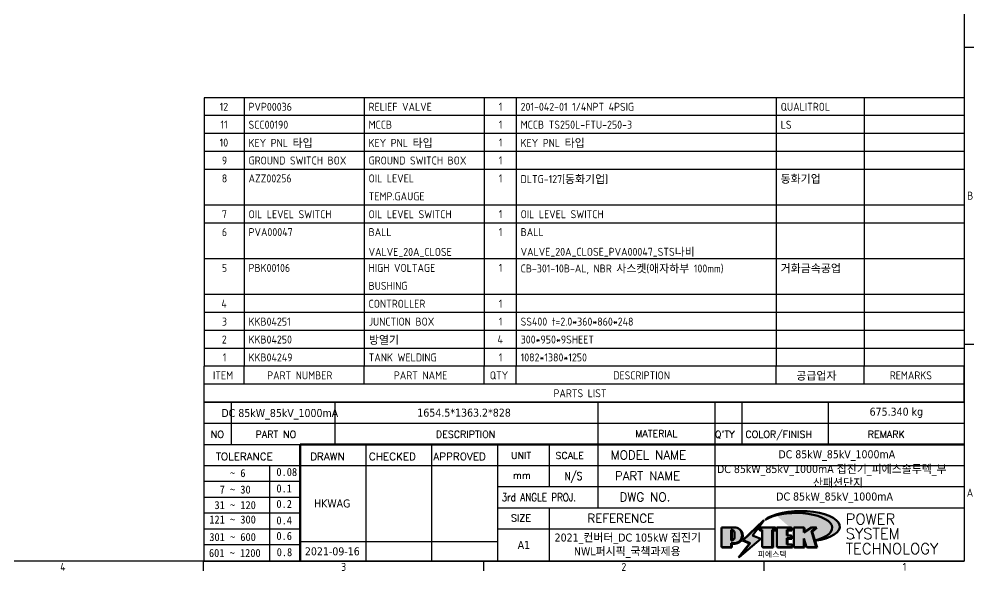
# Model space of a CAD drawing. Header units: millimetres. Extents: x 0 to 5887, y 0 to 4158.
# Drawn here: x 4093 to 5764, y 123 to 1088 of the extents above; entities that cross this region are included whole.
import ezdxf
from ezdxf.enums import TextEntityAlignment as Align

# ---------------------------------------------------------------- set-up
doc = ezdxf.new("R2010")
doc.units = ezdxf.units.MM
doc.header["$LTSCALE"] = 7
doc.layers.get('0').update_dxf_attribs({"color": 3, "lineweight": 25})
for name, color, linetype, lineweight in [('경계(ISO)', 7, 'Continuous', 25), ('기호(ISO)', 5, 'Continuous', 25), ('제목(ISO)', 5, 'Continuous', 50), ('해치(ISO)', 7, 'Continuous', 18)]:
    doc.layers.add(name, color=color, linetype=linetype, lineweight=lineweight)
doc.styles.add('HAN_291', font='')
doc.styles.add('HAN_370', font='', dxfattribs={"width": 2})
doc.styles.add('RC_284', font='ROMANC.shx')
doc.styles.add('RC_287', font='ROMANC.shx')
doc.styles.add('RC_292', font='ROMANC.shx')
doc.styles.add('ROMANT_294', font='romant.shx')
doc.styles.add('문자 텍스트_PSTEK_POSCO', font='isocp.shx')
doc.styles.add('텍스트 스타일198', font='tahoma.ttf')
doc.styles.add('텍스트 스타일333', font='ROMANC.shx', dxfattribs={"width": 0.800000011920929})
doc.styles.get('HAN_291').set_extended_font_data('GulimChe')
doc.styles.get('HAN_370').set_extended_font_data('GulimChe')

# ---------------------------------------------------------------- blocks, each defined once
blk = doc.blocks.new('경계 Default Border')
at = {"layer": '경계(ISO)'}
for p, q in [((820.9999847412109, 148.5000038146973), (823.3999633789062, 148.5000038146973)), ((820.9999847412109, 74.25000190734863), (823.3999633789062, 74.25000190734863)), ((630.7500076293945, 20), (630.7500076293945, 17.59999990463257)), ((700.8333587646484, 20), (700.8333587646484, 17.59999990463257)), ((770.9166717529297, 20), (770.9166717529297, 17.59999990463257))]:
    blk.add_line(p, q, dxfattribs=at)
at = {"layer": '경계(ISO)', "flags": 128}
blk.add_lwpolyline([(20, 20), (20, 574.0000152587891), (820.9999847412109, 574.0000152587891), (820.9999847412109, 20), (20, 20)], dxfattribs=at)
at = {"layer": '경계(ISO)', "color": 2, "char_height": 2.000000029802322, "attachment_point": 7, "style": '문자 텍스트_PSTEK_POSCO'}
for s, insert in [('B', (821.718846771929, 110.3559296629392)), ('A', (821.6096005397008, 36.12023240455892)), ('4', (595.0239800821215, 17.59999997019768)), ('3', (665.2373597012412, 17.580929648038)), ('2', (735.293492964537, 17.580929648038)), ('1', (805.6157107556489, 17.59999997019768))]:
    blk.add_mtext(s, dxfattribs=dict(at, insert=insert))
blk = doc.blocks.new('제목 블록 PSTEK')
for color, points in [(252, [(317.2195697678507, 17.0593801673321), (322.0326348870767, 21.62682475217465), (322.2781991042243, 21.94392121864296), (317.0471853425802, 16.97985676345368), (318.7512090904202, 16.1899260703855), (316.0018030350395, 12.71868385740789), (316.3356552234328, 13.00206718743325), (318.9235935156908, 16.2694494742633)]), (5, [(321.6183518841322, 17.4193704504104), (319.5281351041078, 18.24969419629727), (322.4505835294948, 22.02344462252142), (317.2195697678507, 17.0593801673321), (318.9235935156908, 16.2694494742633), (316.1741874603099, 12.79820726128571)]), (1, [(324.4839107253602, 19.60711530335299), (325.2419748254881, 19.60711530335299), (325.2419748254881, 20.25857663940324), (321.2266040451076, 20.25857663940324), (321.2266040451076, 19.60711530335299), (321.9846681452406, 19.60711530335299), (321.9846681452406, 15.3430047401139), (324.4839107253602, 15.3430047401139)]), (252, [(321.9846681452406, 19.60711530335299), (321.4042753185749, 19.60711530335299), (321.4042753185749, 19.45905590879572), (321.9846681452406, 19.45905590879572)]), (252, [(324.6615819988275, 19.45905590879572), (325.4196460989604, 19.45905590879572), (325.4196460989604, 20.11051724484596), (325.2419748254881, 20.11051724484596), (325.2419748254881, 19.60711530335299), (324.4839107253602, 19.60711530335299), (324.4839107253602, 15.3430047401139), (322.1623394187076, 15.3430047401139), (322.1623394187076, 15.19494534555726), (324.6615819988275, 15.19494534555726)]), (1, [(329.2277337269622, 20.25857663940324), (325.65654113025, 20.25857663940324), (325.65654113025, 15.3430047401139), (329.3580259941756, 15.3430047401139), (329.3580259941756, 15.9944660761648), (328.1137701654877, 15.9944660761648), (328.1137701654877, 17.56360607323003), (329.2277337269622, 17.56360607323003), (329.2277337269622, 18.25543873810179), (328.1137701654877, 18.25543873810179), (328.1137701654877, 19.60711530335299), (329.2277337269622, 19.60711530335299)]), (252, [(328.2914414389548, 19.45905590879572), (329.4054050004294, 19.45905590879572), (329.4054050004294, 20.11051724484596), (329.2277337269622, 20.11051724484596), (329.2277337269622, 19.60711530335299), (328.1137701654877, 19.60711530335299), (328.1137701654877, 18.25543873810179), (328.2914414389548, 18.25543873810179)]), (1, [(332.3312149849806, 20.25857663940324), (329.8592894925411, 20.25857663940324), (329.8592894925411, 15.3430047401139), (332.3312149849806, 15.3430047401139), (332.3312149849806, 17.4318630164523), (333.0701931098801, 15.3430047401139), (335.4855464857051, 15.3430047401139), (334.2514536401189, 19.30614745124769), (335.4379594596742, 20.25857663940324), (334.3071782107978, 20.25857663940324), (332.3312149849806, 18.99741471888304)]), (252, [(332.5088862584528, 20.1105172448466), (332.3312149849806, 20.1105172448466), (332.3312149849806, 18.99741471888368), (332.5088862584528, 19.11081371413894)]), (252, [(335.6156307331414, 20.11051724484596), (335.2535118015555, 20.11051724484596), (334.2514536401189, 19.30614745124769), (335.4855464857051, 15.3430047401139), (333.1954852176545, 15.3430047401139), (333.2478643833523, 15.19494534555726), (335.6632177591723, 15.19494534555726), (334.4291249135862, 19.15808805669106)]), (252, [(328.2914414389548, 17.41554667867274), (329.4054050004294, 17.41554667867274), (329.4054050004294, 18.10737934354514), (329.2277337269622, 18.10737934354514), (329.2277337269622, 17.56360607323003), (328.1137701654877, 17.56360607323003), (328.1137701654877, 15.9944660761648), (328.2914414389548, 15.9944660761648)]), (252, [(332.5088862584528, 16.92964231796647), (332.3312149849806, 17.43186301645164), (332.3312149849806, 15.3430047401139), (330.0369607660135, 15.3430047401139), (330.0369607660135, 15.19494534555726), (332.5088862584528, 15.19494534555726)]), (252, [(329.5356972676428, 15.8464066816075), (329.3580259941756, 15.8464066816075), (329.3580259941756, 15.3430047401139), (325.8342124037171, 15.3430047401139), (325.8342124037171, 15.19494534555726), (329.5356972676428, 15.19494534555726)])]:
    blk.add_hatch(color=color).paths.add_polyline_path(points)
h = blk.add_hatch(color=1)
edge = h.paths.add_edge_path(flags=0)
edge.add_line((314.2242174273352, 19.60711530335299), (314.2242174273352, 17.00126995915134))
edge.add_line((314.2242174273352, 17.00126995915134), (314.3485873187598, 17.00126995915134))
edge.add_arc((314.3485873187598, 17.6527312952023), 0.6514613360509371, 270, 360)
edge.add_line((315.0000486548106, 17.6527312952023), (315.0000486548106, 18.95565396730211))
edge.add_arc((314.3485873187598, 18.95565396730212), 0.6514613360508712, 0, 90)
edge.add_line((314.3485873187598, 19.60711530335299), (314.2242174273352, 19.60711530335299))
edge = h.paths.add_edge_path()
edge.add_arc((314.9847713324306, 18.28938669179658), 1.969189947606664, 269.9999999999959, 450)
edge.add_line((314.9847713324306, 20.25857663940318), (311.7664314776902, 20.25857663940324))
edge.add_line((311.7664314776902, 20.25857663940324), (311.7664314776902, 15.3430047401139))
edge.add_line((311.7664314776902, 15.3430047401139), (314.2242174273352, 15.3430047401139))
edge.add_line((314.2242174273352, 15.3430047401139), (314.2242174273352, 16.32019674418991))
edge.add_line((314.2242174273352, 16.32019674418991), (314.9847713324307, 16.32019674418991))
h = blk.add_hatch(color=252)
edge = h.paths.add_edge_path()
edge.add_arc((314.9847713324309, 18.28938669179657), 1.969189947606666, 270, 406.8278729790604)
edge.add_arc((315.1624426058984, 18.1413272972396), 1.969189947606962, -90, 53.560984836317004, ccw=False)
edge.add_line((315.1624426058984, 16.17213734963263), (314.4018887008024, 16.17213734963263))
edge.add_line((314.4018887008024, 16.17213734963263), (314.4018887008024, 15.19494534555726))
edge.add_line((314.4018887008024, 15.19494534555726), (311.9441027511573, 15.19494534555726))
edge.add_line((311.9441027511573, 15.19494534555726), (311.9441027511573, 15.3430047401139))
edge.add_line((311.9441027511573, 15.3430047401139), (314.2242174273352, 15.3430047401139))
edge.add_line((314.2242174273352, 15.3430047401139), (314.2242174273352, 16.32019674418991))
edge.add_line((314.2242174273352, 16.32019674418991), (314.9847713324309, 16.32019674418991))
h = blk.add_hatch(color=252)
edge = h.paths.add_edge_path()
edge.add_line((314.4018887008024, 19.45905590879572), (314.5262585922315, 19.45905590879572))
edge.add_arc((314.5262585922314, 18.80759457274939), 0.6514613360463194, 60.4189348879147, 90.00000000000318, ccw=False)
edge.add_arc((314.3485873187602, 18.95565396730057), 0.6514613360524251, 39.96992292766206, 90.00000000009999)
edge.add_line((314.3485873187591, 19.60711530335307), (314.2242174273352, 19.60711530335298))
edge.add_line((314.2242174273352, 19.60711530335299), (314.2242174273352, 17.00126995915134))
edge.add_line((314.2242174273352, 17.00126995915134), (314.3485873187591, 17.00126995915134))
edge.add_arc((314.3485873187568, 17.652731295233), 0.6514613360816299, 270.0000000002, 274.6930825552478)
edge.add_line((314.4018887008024, 17.0034541317032), (314.4018887008024, 19.45905590879572))
at = {"layer": '해치(ISO)', "true_color": 0x27d1fc}
h = blk.add_hatch(color=140, dxfattribs=at)
edge = h.paths.add_edge_path()
edge.add_ellipse((330.3660919371412, 20.15576403068321), major_axis=(9.100907360794343, 0), ratio=0.4069904968023172, start_angle=301.3098473703837, end_angle=507.7436900681698)
edge.add_ellipse((331.5340919371412, 20.4634168429492), major_axis=(-9.82350664112931, 0), ratio=0.3942600559756514, start_angle=111.51207141178469, end_angle=334.47025347086895, ccw=False)
edge.add_line((335.1363447531188, 16.8601935978785), (335.0955236905705, 16.99119398620872))
at = {"color": 180}
for p, q in [((182.475792979055, 11.79100474011392), (182.4757929790549, 51.56524660363496)), ((182.4757929790549, 51.56524660363496), (372.4757929537551, 51.56524660363496)), ((189.2651435055721, 51.56524660363496), (189.2651435055722, 41.00524660363494)), ((215.2152739891528, 41.00524660363494), (215.2152739891528, 51.56524660363496)), ((280.8758854511282, 51.56524660363496), (280.8758854511282, 41.00524660363494)), ((310.0881549537552, 51.56524660363496), (310.0881549537553, 41.00524660363494)), ((316.9044520275131, 51.56524660363496), (316.9044520275127, 41.00524660363494)), ((338.4566026226726, 51.56524660363496), (338.4566026226727, 41.00524660363494)), ((372.4757929537551, 51.56524660363496), (372.4757929537551, 11.79100474011389)), ((182.475792979055, 46.2852466036349), (372.4757929537551, 46.28524660363492)), ((182.475792979055, 41.00524660363493), (206.451475290024, 41.00524660363493)), ((222.9401812389276, 11.79100474011392), (222.9401812389276, 41.00524660363494)), ((239.4288871878316, 11.79100474011392), (239.4288871878316, 41.00524660363494)), ((255.9175931367356, 11.79100474011392), (255.9175931367356, 41.00524660363494)), ((268.6918866058747, 41.00524660363494), (268.6918866058747, 30.44524660363498)), ((280.8758854511282, 41.00524660363494), (280.8758854511282, 25.16524660363502)), ((310.088154953755, 41.00524660363494), (310.088154953755, 11.79100474011392)), ((182.475792979055, 35.72524660363497), (206.451475290024, 35.72524660363497)), ((198.8621818849491, 12.02524660363491), (198.8621818849491, 35.72524660363497)), ((206.451475290024, 35.72524660363497), (372.4757929537551, 35.72524660363497)), ((182.475792979055, 31.77524660363492), (206.451475290024, 31.77524660363492)), ((255.917593136736, 30.44524660363498), (372.4757929537552, 30.44524660363501)), ((182.475792979055, 27.82524660363487), (206.451475290024, 27.82524660363487)), ((182.475792979055, 23.87524660363505), (206.451475290024, 23.87524660363505)), ((255.9175931367359, 25.16524660363502), (372.4757929537552, 25.165246603635)), ((268.6918866058744, 25.16524660363502), (268.6918866058744, 11.79100474011392)), ((182.475792979055, 19.92524660363478), (206.451475290024, 19.92524660363478)), ((255.9175931367359, 19.88524660363481), (310.0881549537553, 19.88524660363481)), ((206.451475290024, 16.74100474011396), (255.9175931367359, 16.74100474011396)), ((182.475792979055, 15.97524660363496), (206.451475290024, 15.97524660363496)), ((182.475792979055, 11.79100474011392), (372.4757929537551, 11.79100474011389))]:
    blk.add_line(p, q, dxfattribs=at)
at = {"color": 7, "lineweight": 50}
for p, q in [((206.4514752900237, 11.79100474011392), (206.4514752900237, 41.00524660363494)), ((206.451475290024, 41.00524660363494), (372.4757929537551, 41.00524660363496))]:
    blk.add_line(p, q, dxfattribs=at)
at = {"color": 7}
for p, q in [((322.2781991042243, 21.94392121864296), (317.0471853425802, 16.97985676345368)), ((322.4505835294948, 22.02344462252142), (317.2195697678507, 17.0593801673321)), ((317.2195697678507, 17.0593801673321), (322.0326348870767, 21.62682475217465)), ((319.5281351041078, 18.24969419629727), (322.4505835294948, 22.02344462252142)), ((322.0326348870767, 21.62682475217465), (322.2781991042243, 21.94392121864296)), ((311.7664314776902, 20.25900474011391), (311.7664314776902, 15.34300474011391)), ((314.9847713324309, 20.25857663940324), (311.7664314776902, 20.25857663940324)), ((314.9847713324309, 20.25857663940324), (311.7664314776902, 20.25857663940324)), ((311.7664314776902, 20.25857663940324), (311.7664314776902, 15.3430047401139)), ((314.2242174273352, 17.00126995915134), (314.2242174273352, 19.60711530335299)), ((314.2242174273352, 19.60711530335299), (314.3485873187591, 19.60711530335299)), ((314.3485873187591, 19.60711530335299), (314.2242174273352, 19.60711530335299)), ((314.2242174273352, 19.60711530335299), (314.2242174273352, 17.00126995915134)), ((314.2242174273352, 17.00126995915134), (314.2242174273352, 19.60711530335299)), ((314.2242174273352, 19.60711530335299), (314.3485873187591, 19.60711530335299)), ((314.4018887008024, 19.45905590879572), (314.5262585922314, 19.45905590879572)), ((314.4018887008024, 17.0034541317032), (314.4018887008024, 19.45905590879572)), ((325.2419748254881, 20.25857663940324), (321.2266040451076, 20.25857663940324)), ((321.2266040451076, 20.25857663940324), (321.2266040451076, 19.60711530335299)), ((325.2419748254881, 20.25857663940324), (321.2266040451076, 20.25857663940324)), ((321.2266040451076, 20.25857663940324), (321.2266040451076, 19.60711530335299)), ((321.2266040451076, 19.60711530335299), (321.9846681452406, 19.60711530335299)), ((321.2266040451076, 19.60711530335299), (321.9846681452406, 19.60711530335299)), ((321.4042753185749, 19.60711530335299), (321.4042753185749, 19.45905590879572)), ((321.9846681452406, 19.60711530335299), (321.4042753185749, 19.60711530335299)), ((321.4042753185749, 19.45905590879572), (321.9846681452406, 19.45905590879572)), ((321.9846681452406, 19.60711530335299), (321.9846681452406, 15.3430047401139)), ((321.9846681452406, 19.45905590879572), (321.9846681452406, 19.60711530335299)), ((321.9846681452406, 19.60711530335299), (321.9846681452406, 15.3430047401139)), ((324.4839107253602, 19.60711530335299), (325.2419748254881, 19.60711530335299)), ((324.4839107253602, 15.3430047401139), (324.4839107253602, 19.60711530335299)), ((325.2419748254881, 19.60711530335299), (324.4839107253602, 19.60711530335299)), ((324.4839107253602, 19.60711530335299), (324.4839107253602, 15.3430047401139)), ((324.4839107253602, 19.60711530335299), (325.2419748254881, 19.60711530335299)), ((324.4839107253602, 15.3430047401139), (324.4839107253602, 19.60711530335299)), ((324.6615819988275, 19.45905590879572), (325.4196460989604, 19.45905590879572)), ((324.6615819988275, 15.19494534555726), (324.6615819988275, 19.45905590879572)), ((325.2419748254881, 19.60711530335299), (325.2419748254881, 20.25857663940324)), ((325.2419748254881, 19.60711530335299), (325.2419748254881, 20.25857663940324)), ((325.4196460989604, 20.11051724484596), (325.2419748254881, 20.11051724484596)), ((325.2419748254881, 20.11051724484596), (325.2419748254881, 19.60711530335299)), ((325.4196460989604, 19.45905590879572), (325.4196460989604, 20.11051724484596)), ((329.2277337269622, 20.25857663940324), (325.65654113025, 20.25857663940324)), ((325.65654113025, 20.25857663940324), (325.65654113025, 15.3430047401139)), ((325.65654113025, 20.25857663940324), (325.65654113025, 15.3430047401139)), ((329.2277337269622, 20.25857663940324), (325.65654113025, 20.25857663940324)), ((328.1137701654877, 18.25543873810179), (328.1137701654877, 19.60711530335299)), ((328.1137701654877, 19.60711530335299), (329.2277337269622, 19.60711530335299)), ((329.2277337269622, 19.60711530335299), (328.1137701654877, 19.60711530335299)), ((328.1137701654877, 19.60711530335299), (328.1137701654877, 18.25543873810179)), ((328.1137701654877, 18.25543873810179), (328.1137701654877, 19.60711530335299)), ((328.1137701654877, 19.60711530335299), (329.2277337269622, 19.60711530335299)), ((328.2914414389548, 18.25543873810179), (328.2914414389548, 19.45905590879572)), ((328.2914414389548, 19.45905590879572), (329.4054050004294, 19.45905590879572)), ((329.2277337269622, 19.60711530335299), (329.2277337269622, 20.25857663940324)), ((329.2277337269622, 19.60711530335299), (329.2277337269622, 20.25857663940324)), ((329.4054050004294, 20.11051724484596), (329.2277337269622, 20.11051724484596)), ((329.2277337269622, 20.11051724484596), (329.2277337269622, 19.60711530335299)), ((329.4054050004294, 19.45905590879572), (329.4054050004294, 20.11051724484596)), ((332.3312149849806, 20.25857663940324), (329.8592894925411, 20.25857663940324)), ((329.8592894925411, 20.25857663940324), (329.8592894925411, 15.3430047401139)), ((329.8592894925411, 20.25857663940324), (329.8592894925411, 15.3430047401139)), ((332.3312149849806, 20.25857663940324), (329.8592894925411, 20.25857663940324)), ((334.3071782107978, 20.25857663940324), (332.3312149849806, 18.99741471888304)), ((332.3312149849806, 18.99741471888304), (332.3312149849806, 20.25857663940324)), ((334.3071782107978, 20.25857663940324), (332.3312149849806, 18.99741471888304)), ((332.3312149849806, 18.99741471888304), (332.3312149849806, 20.25857663940324)), ((332.5088862584528, 20.1105172448466), (332.3312149849806, 20.1105172448466)), ((332.3312149849806, 20.1105172448466), (332.3312149849806, 18.99741471888368)), ((332.3312149849806, 18.99741471888368), (332.5088862584528, 19.11081371413894)), ((332.5088862584528, 19.11081371413894), (332.5088862584528, 20.1105172448466)), ((334.2514536401189, 19.30614745124769), (335.4379594596742, 20.25857663940324)), ((334.2514536401189, 19.30614745124769), (335.4379594596742, 20.25857663940324)), ((335.2535118015555, 20.11051724484596), (334.2514536401189, 19.30614745124769)), ((335.4855464857051, 15.3430047401139), (334.2514536401189, 19.30614745124769)), ((334.2514536401189, 19.30614745124769), (335.4855464857051, 15.3430047401139)), ((335.4855464857051, 15.3430047401139), (334.2514536401189, 19.30614745124769)), ((335.4379594596742, 20.25857663940324), (334.3071782107978, 20.25857663940324)), ((335.4379594596742, 20.25857663940324), (334.3071782107978, 20.25857663940324)), ((334.4291249135862, 19.15808805669104), (335.6156307331414, 20.11051724484596)), ((335.6632177591723, 15.19494534555726), (334.4291249135862, 19.15808805669104)), ((335.6156307331414, 20.11051724484596), (335.2535118015555, 20.11051724484596)), ((314.3485873187591, 17.00126995915134), (314.2242174273352, 17.00126995915134)), ((314.2242174273352, 17.00126995915134), (314.3485873187591, 17.00126995915134)), ((314.3485873187591, 17.00126995915134), (314.2242174273352, 17.00126995915134)), ((315.0000486548106, 18.95565396730275), (315.0000486548106, 17.65273129520161)), ((315.0000486548106, 18.95565396730275), (315.0000486548106, 17.65273129520161)), ((316.1741874603099, 12.79820726128571), (321.6183518841322, 17.4193704504104)), ((317.0471853425802, 16.97985676345368), (318.7512090904202, 16.1899260703855)), ((318.9235935156908, 16.2694494742633), (317.2195697678507, 17.0593801673321)), ((317.2195697678507, 17.0593801673321), (318.9235935156908, 16.2694494742633)), ((321.6183518841322, 17.4193704504104), (319.5281351041078, 18.24969419629727)), ((329.2277337269622, 18.25543873810179), (328.1137701654877, 18.25543873810179)), ((328.1137701654877, 18.25543873810179), (328.2914414389548, 18.25543873810179)), ((329.2277337269622, 18.25543873810179), (328.1137701654877, 18.25543873810179)), ((328.1137701654877, 17.56360607323003), (329.2277337269622, 17.56360607323003)), ((328.1137701654877, 15.9944660761648), (328.1137701654877, 17.56360607323003)), ((329.2277337269622, 17.56360607323003), (328.1137701654877, 17.56360607323003)), ((328.1137701654877, 17.56360607323003), (328.1137701654877, 15.9944660761648)), ((328.1137701654877, 17.56360607323003), (329.2277337269622, 17.56360607323003)), ((328.1137701654877, 15.9944660761648), (328.1137701654877, 17.56360607323003)), ((328.2914414389548, 15.9944660761648), (328.2914414389548, 17.41554667867274)), ((328.2914414389548, 17.41554667867274), (329.4054050004294, 17.41554667867274)), ((329.2277337269622, 17.56360607323003), (329.2277337269622, 18.25543873810179)), ((329.2277337269622, 17.56360607323003), (329.2277337269622, 18.25543873810179)), ((329.4054050004294, 18.10737934354514), (329.2277337269622, 18.10737934354514)), ((329.2277337269622, 18.10737934354514), (329.2277337269622, 17.56360607323003)), ((329.4054050004294, 17.41554667867274), (329.4054050004294, 18.10737934354514)), ((332.3312149849806, 17.4318630164523), (333.0701931098801, 15.3430047401139)), ((332.3312149849806, 15.3430047401139), (332.3312149849806, 17.4318630164523)), ((332.5088862584528, 16.92964231796647), (332.3312149849806, 17.43186301645164)), ((332.3312149849806, 17.43186301645164), (332.3312149849806, 15.3430047401139)), ((332.3312149849806, 17.4318630164523), (333.0701931098801, 15.3430047401139)), ((332.3312149849806, 15.3430047401139), (332.3312149849806, 17.4318630164523)), ((332.5088862584528, 15.19494534555726), (332.5088862584528, 16.92964231796647)), ((345.0447381189468, 17.50375595811051), (344.9867755289346, 17.689895936919)), ((311.7664314776902, 15.3430047401139), (314.2242174273352, 15.3430047401139)), ((311.7664314776902, 15.3430047401139), (314.2242174273352, 15.3430047401139)), ((314.2242174273352, 15.3430047401139), (311.9441027511573, 15.3430047401139)), ((311.9441027511573, 15.3430047401139), (311.9441027511573, 15.19494534555726)), ((311.9441027511573, 15.19494534555726), (314.4018887008024, 15.19494534555726)), ((314.2242174273352, 16.32019674418991), (314.9847713324309, 16.32019674418991)), ((314.2242174273352, 15.3430047401139), (314.2242174273352, 16.32019674418991)), ((314.9847713324309, 16.32019674418991), (314.2242174273352, 16.32019674418991)), ((314.2242174273352, 16.32019674418991), (314.2242174273352, 15.3430047401139)), ((314.2242174273352, 16.32019674418991), (314.9847713324309, 16.32019674418991)), ((314.2242174273352, 15.3430047401139), (314.2242174273352, 16.32019674418991)), ((314.4018887008024, 16.17213734963263), (315.162442605898, 16.17213734963263)), ((314.4018887008024, 15.19494534555726), (314.4018887008024, 16.17213734963263)), ((318.7512090904202, 16.1899260703855), (316.0018030350395, 12.71868385740789)), ((318.9235935156908, 16.2694494742633), (316.1741874603099, 12.79820726128571)), ((316.3356552234328, 13.00206718743325), (318.9235935156908, 16.2694494742633)), ((321.9846681452406, 15.3430047401139), (324.4839107253602, 15.3430047401139)), ((321.9846681452406, 15.3430047401139), (324.4839107253602, 15.3430047401139)), ((324.4839107253602, 15.3430047401139), (322.1623394187076, 15.3430047401139)), ((322.1623394187076, 15.3430047401139), (322.1623394187076, 15.19494534555726)), ((322.1623394187076, 15.19494534555726), (324.6615819988275, 15.19494534555726)), ((325.65654113025, 15.3430047401139), (329.3580259941756, 15.3430047401139)), ((325.65654113025, 15.3430047401139), (329.3580259941756, 15.3430047401139)), ((329.3580259941756, 15.3430047401139), (325.8342124037171, 15.3430047401139)), ((325.8342124037171, 15.3430047401139), (325.8342124037171, 15.19494534555726)), ((325.8342124037171, 15.19494534555726), (329.5356972676428, 15.19494534555726)), ((329.3580259941756, 15.9944660761648), (328.1137701654877, 15.9944660761648)), ((328.1137701654877, 15.9944660761648), (328.2914414389548, 15.9944660761648)), ((329.3580259941756, 15.9944660761648), (328.1137701654877, 15.9944660761648)), ((329.3580259941756, 15.3430047401139), (329.3580259941756, 15.9944660761648)), ((329.3580259941756, 15.3430047401139), (329.3580259941756, 15.9944660761648)), ((329.5356972676428, 15.8464066816075), (329.3580259941756, 15.8464066816075)), ((329.3580259941756, 15.8464066816075), (329.3580259941756, 15.3430047401139)), ((329.5356972676428, 15.19494534555726), (329.5356972676428, 15.8464066816075)), ((329.8592894925411, 15.3430047401139), (332.3312149849806, 15.3430047401139)), ((329.8592894925411, 15.3430047401139), (332.3312149849806, 15.3430047401139)), ((332.3312149849806, 15.3430047401139), (330.0369607660135, 15.3430047401139)), ((330.0369607660135, 15.3430047401139), (330.0369607660135, 15.19494534555726)), ((330.0369607660135, 15.19494534555726), (332.5088862584528, 15.19494534555726)), ((333.0701931098801, 15.3430047401139), (335.4855464857051, 15.3430047401139)), ((333.0701931098801, 15.3430047401139), (335.4855464857051, 15.3430047401139)), ((335.4855464857051, 15.3430047401139), (333.1954852176545, 15.3430047401139)), ((333.1954852176545, 15.3430047401139), (333.2478643833523, 15.19494534555726)), ((333.2478643833523, 15.19494534555726), (335.6632177591723, 15.19494534555726)), ((316.0018030350395, 12.71868385740789), (316.3356552234328, 13.00206718743325))]:
    blk.add_line(p, q, dxfattribs=at)
at = {"color": 5}
for p, q in [((322.4505835294948, 22.02344462252142), (317.2195697678507, 17.0593801673321)), ((319.5281351041078, 18.24969419629727), (322.4505835294948, 22.02344462252142)), ((316.1741874603099, 12.79820726128571), (321.6183518841322, 17.4193704504104)), ((317.2195697678507, 17.0593801673321), (318.9235935156908, 16.2694494742633)), ((321.6183518841322, 17.4193704504104), (319.5281351041078, 18.24969419629727)), ((318.9235935156908, 16.2694494742633), (316.1741874603099, 12.79820726128571))]:
    blk.add_line(p, q, dxfattribs=at)
at = {"color": 1}
for p, q in [((314.9847713324309, 20.25857663940324), (311.7664314776902, 20.25857663940324)), ((311.7664314776902, 20.25857663940324), (311.7664314776902, 15.3430047401139)), ((314.2242174273352, 17.00126995915134), (314.2242174273352, 19.60711530335299)), ((314.2242174273352, 19.60711530335299), (314.3485873187591, 19.60711530335299)), ((325.2419748254881, 20.25857663940324), (321.2266040451076, 20.25857663940324)), ((321.2266040451076, 20.25857663940324), (321.2266040451076, 19.60711530335299)), ((321.2266040451076, 19.60711530335299), (321.9846681452406, 19.60711530335299)), ((321.9846681452406, 19.60711530335299), (321.9846681452406, 15.3430047401139)), ((324.4839107253602, 19.60711530335299), (325.2419748254881, 19.60711530335299)), ((324.4839107253602, 15.3430047401139), (324.4839107253602, 19.60711530335299)), ((325.2419748254881, 19.60711530335299), (325.2419748254881, 20.25857663940324)), ((329.2277337269622, 20.25857663940324), (325.65654113025, 20.25857663940324)), ((325.65654113025, 20.25857663940324), (325.65654113025, 15.3430047401139)), ((328.1137701654877, 18.25543873810179), (328.1137701654877, 19.60711530335299)), ((328.1137701654877, 19.60711530335299), (329.2277337269622, 19.60711530335299)), ((329.2277337269622, 19.60711530335299), (329.2277337269622, 20.25857663940324)), ((332.3312149849806, 20.25857663940324), (329.8592894925411, 20.25857663940324)), ((329.8592894925411, 20.25857663940324), (329.8592894925411, 15.3430047401139)), ((334.3071782107978, 20.25857663940324), (332.3312149849806, 18.99741471888304)), ((332.3312149849806, 18.99741471888304), (332.3312149849806, 20.25857663940324)), ((334.2514536401189, 19.30614745124769), (335.4379594596742, 20.25857663940324)), ((335.4855464857051, 15.3430047401139), (334.2514536401189, 19.30614745124769)), ((335.4379594596742, 20.25857663940324), (334.3071782107978, 20.25857663940324)), ((314.3485873187591, 17.00126995915134), (314.2242174273352, 17.00126995915134)), ((315.0000486548106, 18.95565396730275), (315.0000486548106, 17.65273129520161)), ((329.2277337269622, 18.25543873810179), (328.1137701654877, 18.25543873810179)), ((328.1137701654877, 17.56360607323003), (329.2277337269622, 17.56360607323003)), ((328.1137701654877, 15.9944660761648), (328.1137701654877, 17.56360607323003)), ((329.2277337269622, 17.56360607323003), (329.2277337269622, 18.25543873810179)), ((332.3312149849806, 17.4318630164523), (333.0701931098801, 15.3430047401139)), ((332.3312149849806, 15.3430047401139), (332.3312149849806, 17.4318630164523)), ((311.7664314776902, 15.3430047401139), (314.2242174273352, 15.3430047401139)), ((314.2242174273352, 16.32019674418991), (314.9847713324309, 16.32019674418991)), ((314.2242174273352, 15.3430047401139), (314.2242174273352, 16.32019674418991)), ((321.9846681452406, 15.3430047401139), (324.4839107253602, 15.3430047401139)), ((325.65654113025, 15.3430047401139), (329.3580259941756, 15.3430047401139)), ((329.3580259941756, 15.9944660761648), (328.1137701654877, 15.9944660761648)), ((329.3580259941756, 15.3430047401139), (329.3580259941756, 15.9944660761648)), ((329.8592894925411, 15.3430047401139), (332.3312149849806, 15.3430047401139)), ((333.0701931098801, 15.3430047401139), (335.4855464857051, 15.3430047401139))]:
    blk.add_line(p, q, dxfattribs=at)
at = {"color": 7}
for centre, radius, start, end in [((314.3485873187598, 18.95565396730211), 0.6514613360508712, 0, 90), ((314.3485873187602, 18.95565396730057), 0.6514613360524251, 39.96992292766117, 90), ((314.3485873187598, 18.95565396730212), 0.6514613360508712, 0, 90), ((314.5262585922314, 18.80759457274939), 0.6514613360463193, 60.41893488791137, 90), ((314.9847713324309, 18.28938669179658), 1.969189947606665, 270, 90), ((314.9847713324309, 18.28938669179658), 1.969189947606665, 270, 90), ((314.9847713324307, 18.2893866917965), 1.969189947606594, 270, 46.82787297909833), ((315.1624426058984, 18.1413272972396), 1.969189947606961, 270, 53.56098483636067), ((314.3485873187597, 17.65273129520228), 0.6514613360509381, 270, 0), ((314.3485873187598, 17.6527312952023), 0.6514613360509381, 270, 0), ((314.3485873187568, 17.652731295233), 0.6514613360816299, 270, 274.6930825552478)]:
    blk.add_arc(centre, radius, start, end, dxfattribs=at)
at = {"color": 1}
for centre, radius, start, end in [((314.3485873187598, 18.95565396730211), 0.6514613360508712, 0, 90), ((314.9847713324309, 18.28938669179657), 1.969189947606665, 270, 90), ((314.3485873187598, 17.6527312952023), 0.6514613360509381, 270, 0)]:
    blk.add_arc(centre, radius, start, end, dxfattribs=at)
at = {"layer": '제목(ISO)', "lineweight": 18}
blk.add_line((182.475792979055, 35.72500474011393), (182.475792979055, 11.79100474011392), dxfattribs=at)
at = {"layer": '제목(ISO)'}
for p, q in [((322.2781991042243, 21.94392121864296), (317.0471853425802, 16.97985676345368)), ((322.4505835294948, 22.02344462252142), (317.2195697678507, 17.0593801673321)), ((317.2195697678507, 17.0593801673321), (322.0326348870767, 21.62682475217465)), ((319.5281351041078, 18.24969419629727), (322.4505835294948, 22.02344462252142)), ((322.0326348870767, 21.62682475217465), (322.2781991042243, 21.94392121864296)), ((314.9847713324306, 20.25857663940324), (311.7664314776902, 20.25857663940324)), ((311.7664314776902, 20.25857663940324), (311.7664314776902, 15.3430047401139)), ((314.2242174273352, 17.00126995915134), (314.2242174273352, 19.60711530335299)), ((314.2242174273352, 19.60711530335299), (314.3485873187598, 19.60711530335299)), ((314.3485873187591, 19.60711530335299), (314.2242174273352, 19.60711530335299)), ((314.2242174273352, 19.60711530335299), (314.2242174273352, 17.00126995915134)), ((314.4018887008024, 19.45905590879572), (314.5262585922314, 19.45905590879572)), ((314.4018887008024, 17.0034541317032), (314.4018887008024, 19.45905590879572)), ((325.2419748254881, 20.25857663940324), (321.2266040451076, 20.25857663940324)), ((321.2266040451076, 20.25857663940324), (321.2266040451076, 19.60711530335299)), ((321.2266040451076, 19.60711530335299), (321.9846681452406, 19.60711530335299)), ((321.9846681452406, 19.60711530335299), (321.4042753185749, 19.60711530335299)), ((321.4042753185749, 19.60711530335299), (321.4042753185749, 19.45905590879572)), ((321.4042753185749, 19.45905590879572), (321.9846681452406, 19.45905590879572)), ((321.9846681452406, 19.60711530335299), (321.9846681452406, 15.3430047401139)), ((321.9846681452406, 19.45905590879572), (321.9846681452406, 19.60711530335299)), ((324.4839107253602, 19.60711530335299), (325.2419748254881, 19.60711530335299)), ((324.4839107253602, 15.3430047401139), (324.4839107253602, 19.60711530335299)), ((325.2419748254881, 19.60711530335299), (324.4839107253602, 19.60711530335299)), ((324.4839107253602, 19.60711530335299), (324.4839107253602, 15.3430047401139)), ((324.6615819988275, 19.45905590879572), (325.4196460989604, 19.45905590879572)), ((324.6615819988275, 15.19494534555726), (324.6615819988275, 19.45905590879572)), ((325.2419748254881, 19.60711530335299), (325.2419748254881, 20.25857663940324)), ((325.4196460989604, 20.11051724484596), (325.2419748254881, 20.11051724484596)), ((325.2419748254881, 20.11051724484596), (325.2419748254881, 19.60711530335299)), ((325.4196460989604, 19.45905590879572), (325.4196460989604, 20.11051724484596)), ((329.2277337269622, 20.25857663940324), (325.65654113025, 20.25857663940324)), ((325.65654113025, 20.25857663940324), (325.65654113025, 15.3430047401139)), ((328.1137701654877, 18.25543873810179), (328.1137701654877, 19.60711530335299)), ((328.1137701654877, 19.60711530335299), (329.2277337269622, 19.60711530335299)), ((329.2277337269622, 19.60711530335299), (328.1137701654877, 19.60711530335299)), ((328.1137701654877, 19.60711530335299), (328.1137701654877, 18.25543873810179)), ((328.2914414389548, 19.45905590879572), (329.4054050004294, 19.45905590879572)), ((328.2914414389548, 18.25543873810179), (328.2914414389548, 19.45905590879572)), ((329.2277337269622, 19.60711530335299), (329.2277337269622, 20.25857663940324)), ((329.4054050004294, 20.11051724484596), (329.2277337269622, 20.11051724484596)), ((329.2277337269622, 20.11051724484596), (329.2277337269622, 19.60711530335299)), ((329.4054050004294, 19.45905590879572), (329.4054050004294, 20.11051724484596)), ((332.3312149849806, 20.25857663940324), (329.8592894925411, 20.25857663940324)), ((329.8592894925411, 20.25857663940324), (329.8592894925411, 15.3430047401139)), ((334.3071782107978, 20.25857663940324), (332.3312149849806, 18.99741471888304)), ((332.3312149849806, 18.99741471888304), (332.3312149849806, 20.25857663940324)), ((332.5088862584528, 20.1105172448466), (332.3312149849806, 20.1105172448466)), ((332.3312149849806, 20.1105172448466), (332.3312149849806, 18.99741471888368)), ((332.3312149849806, 18.99741471888368), (332.5088862584528, 19.11081371413894)), ((332.5088862584528, 19.11081371413894), (332.5088862584528, 20.1105172448466)), ((334.2514536401189, 19.30614745124769), (335.4379594596742, 20.25857663940324)), ((335.2535118015555, 20.11051724484596), (334.2514536401189, 19.30614745124769)), ((335.4855464857051, 15.3430047401139), (334.2514536401189, 19.30614745124769)), ((334.2514536401189, 19.30614745124769), (335.4855464857051, 15.3430047401139)), ((335.4379594596742, 20.25857663940324), (334.3071782107978, 20.25857663940324)), ((334.4291249135862, 19.15808805669106), (335.6156307331414, 20.11051724484596)), ((335.6632177591723, 15.19494534555726), (334.4291249135862, 19.15808805669106)), ((335.6156307331414, 20.11051724484596), (335.2535118015555, 20.11051724484596)), ((314.3485873187598, 17.00126995915134), (314.2242174273352, 17.00126995915134)), ((314.2242174273352, 17.00126995915134), (314.3485873187591, 17.00126995915134)), ((315.0000486548106, 18.95565396730211), (315.0000486548106, 17.6527312952023)), ((316.1741874603099, 12.79820726128571), (321.6183518841322, 17.4193704504104)), ((317.0471853425802, 16.97985676345368), (318.7512090904202, 16.1899260703855)), ((317.2195697678507, 17.0593801673321), (318.9235935156908, 16.2694494742633)), ((318.9235935156908, 16.2694494742633), (317.2195697678507, 17.0593801673321)), ((321.6183518841322, 17.4193704504104), (319.5281351041078, 18.24969419629727)), ((329.2277337269622, 18.25543873810179), (328.1137701654877, 18.25543873810179)), ((328.1137701654877, 18.25543873810179), (328.2914414389548, 18.25543873810179)), ((328.1137701654877, 15.9944660761648), (328.1137701654877, 17.56360607323003)), ((328.1137701654877, 17.56360607323003), (329.2277337269622, 17.56360607323003)), ((329.2277337269622, 17.56360607323003), (328.1137701654877, 17.56360607323003)), ((328.1137701654877, 17.56360607323003), (328.1137701654877, 15.9944660761648)), ((328.2914414389548, 17.41554667867274), (329.4054050004294, 17.41554667867274)), ((328.2914414389548, 15.9944660761648), (328.2914414389548, 17.41554667867274)), ((329.2277337269622, 17.56360607323003), (329.2277337269622, 18.25543873810179)), ((329.4054050004294, 18.10737934354514), (329.2277337269622, 18.10737934354514)), ((329.2277337269622, 18.10737934354514), (329.2277337269622, 17.56360607323003)), ((329.4054050004294, 17.41554667867274), (329.4054050004294, 18.10737934354514)), ((332.3312149849806, 15.3430047401139), (332.3312149849806, 17.4318630164523)), ((332.3312149849806, 17.4318630164523), (333.0701931098801, 15.3430047401139)), ((332.5088862584528, 16.92964231796647), (332.3312149849806, 17.43186301645164)), ((332.3312149849806, 17.43186301645164), (332.3312149849806, 15.3430047401139)), ((332.5088862584528, 15.19494534555726), (332.5088862584528, 16.92964231796647)), ((311.7664314776902, 15.3430047401139), (314.2242174273352, 15.3430047401139)), ((314.2242174273352, 15.3430047401139), (311.9441027511573, 15.3430047401139)), ((311.9441027511573, 15.3430047401139), (311.9441027511573, 15.19494534555726)), ((311.9441027511573, 15.19494534555726), (314.4018887008024, 15.19494534555726)), ((314.2242174273352, 15.3430047401139), (314.2242174273352, 16.32019674418991)), ((314.2242174273352, 16.32019674418991), (314.9847713324307, 16.32019674418991)), ((314.9847713324309, 16.32019674418991), (314.2242174273352, 16.32019674418991)), ((314.2242174273352, 16.32019674418991), (314.2242174273352, 15.3430047401139)), ((314.4018887008024, 15.19494534555726), (314.4018887008024, 16.17213734963263)), ((314.4018887008024, 16.17213734963263), (315.1624426058984, 16.17213734963263)), ((318.7512090904202, 16.1899260703855), (316.0018030350395, 12.71868385740789)), ((318.9235935156908, 16.2694494742633), (316.1741874603099, 12.79820726128571)), ((316.3356552234328, 13.00206718743325), (318.9235935156908, 16.2694494742633)), ((321.9846681452406, 15.3430047401139), (324.4839107253602, 15.3430047401139)), ((324.4839107253602, 15.3430047401139), (322.1623394187076, 15.3430047401139)), ((322.1623394187076, 15.3430047401139), (322.1623394187076, 15.19494534555726)), ((322.1623394187076, 15.19494534555726), (324.6615819988275, 15.19494534555726)), ((325.65654113025, 15.3430047401139), (329.3580259941756, 15.3430047401139)), ((329.3580259941756, 15.3430047401139), (325.8342124037171, 15.3430047401139)), ((325.8342124037171, 15.3430047401139), (325.8342124037171, 15.19494534555726)), ((325.8342124037171, 15.19494534555726), (329.5356972676428, 15.19494534555726)), ((329.3580259941756, 15.9944660761648), (328.1137701654877, 15.9944660761648)), ((328.1137701654877, 15.9944660761648), (328.2914414389548, 15.9944660761648)), ((329.3580259941756, 15.3430047401139), (329.3580259941756, 15.9944660761648)), ((329.5356972676428, 15.8464066816075), (329.3580259941756, 15.8464066816075)), ((329.3580259941756, 15.8464066816075), (329.3580259941756, 15.3430047401139)), ((329.5356972676428, 15.19494534555726), (329.5356972676428, 15.8464066816075)), ((329.8592894925411, 15.3430047401139), (332.3312149849806, 15.3430047401139)), ((332.3312149849806, 15.3430047401139), (330.0369607660135, 15.3430047401139)), ((330.0369607660135, 15.3430047401139), (330.0369607660135, 15.19494534555726)), ((330.0369607660135, 15.19494534555726), (332.5088862584528, 15.19494534555726)), ((333.0701931098801, 15.3430047401139), (335.4855464857051, 15.3430047401139)), ((335.4855464857051, 15.3430047401139), (333.1954852176545, 15.3430047401139)), ((333.1954852176545, 15.3430047401139), (333.2478643833523, 15.19494534555726)), ((333.2478643833523, 15.19494534555726), (335.6632177591723, 15.19494534555726)), ((316.0018030350395, 12.71868385740789), (316.3356552234328, 13.00206718743325))]:
    blk.add_line(p, q, dxfattribs=at)
at = {"layer": '제목(ISO)', "color": 4}
blk.add_line((335.1363447531188, 16.8601935978785), (335.0955236905705, 16.99119398620872), dxfattribs=at)
at = {"layer": '제목(ISO)'}
for centre, radius, start, end in [((314.3485873187598, 18.95565396730212), 0.6514613360508712, 0, 90), ((314.3485873187602, 18.95565396730057), 0.6514613360524251, 39.96992292766117, 90), ((314.5262585922314, 18.80759457274939), 0.6514613360463193, 60.41893488791137, 90), ((314.9847713324306, 18.28938669179658), 1.969189947606664, 46.82787297909431, 90), ((314.9847713324307, 18.2893866917965), 1.969189947606594, 270, 46.82787297909833), ((314.9847713324309, 18.28938669179657), 1.969189947606666, 270, 46.8278729790603), ((315.1624426058984, 18.1413272972396), 1.969189947606962, 270, 53.56098483631701), ((314.3485873187598, 17.6527312952023), 0.6514613360509371, 270, 0), ((314.3485873187568, 17.652731295233), 0.6514613360816299, 270, 274.6930825552478)]:
    blk.add_arc(centre, radius, start, end, dxfattribs=at)
at = {"layer": '제목(ISO)', "color": 4}
for centre, major_axis, ratio, start_param, end_param in [((331.5340919371412, 20.4634168429492), (9.82350664112931, 0), 0.3942600559756514, 5.087845455444478, 8.97919982663645), ((330.3660919371412, 20.15576403068321), (9.100907360794343, 0), 0.4069904968023172, 5.258848905294775, 8.861799147915196)]:
    blk.add_ellipse(centre, major_axis=major_axis, ratio=ratio, start_param=start_param, end_param=end_param, dxfattribs=at)
at = {"color": 2}
for s, height, style, p in [('NO', 1.742399930953979, 'RC_284', (184.135398793432, 42.62317362549192)), ('PART NO', 1.742399930953979, 'RC_284', (195.3359407378685, 42.62317362549192)), ('DESCRIPTION', 1.742399930953979, 'RC_284', (240.4025565652523, 42.62317362549192)), ("Q'TY", 1.742399930953979, 'RC_284', (310.1440786515383, 42.62317362549192)), ('COLOR/FINISH', 1.742399930953979, 'RC_284', (317.7725341324144, 42.62317362549192)), ('REMARK', 1.742399930953979, 'RC_284', (348.346649953877, 42.62317362549192)), (' TOLERANCE', 1.899999976158142, 'RC_287', (184.0872874387979, 37.00893196870329)), ('DRAWN', 1.899999976158142, 'RC_287', (208.9766620976279, 37.00893196870329)), ('CHECKED', 1.899999976158142, 'RC_287', (223.6856844514997, 37.00893196870329)), ('APPROVED', 1.899999976158142, 'RC_287', (239.7795453577791, 37.00893196870329)), ('UNIT', 1.742399930953979, 'RC_284', (259.1652673287452, 37.34317362549218)), ('SCALE', 1.742399930953979, 'RC_284', (270.2934779252897, 37.34317362549218)), ('MODEL NAME', 2.178000062704086, 'RC_292', (284.096330289083, 37.25462520371384)), ('    ~ 6', 2.000000029802322, 'HAN_291', (183.7721304966814, 32.8176515608431)), ('0.08', 2.000000029802322, 'HAN_291', (200.5467345600617, 33.09873600004101)), ('mm', 1.742399930953979, 'RC_284', (259.6505418159997, 32.3543089683787)), ('PART NAME', 2.178000062704086, 'RC_292', (285.1416959765849, 32.03045329421792)), ('  7 ~ 30', 2.000000029802322, 'HAN_291', (183.7721304966814, 28.70538114822415)), ('0.1', 2.000000029802322, 'HAN_291', (200.5467345600617, 28.98646558742206)), (' DWG NO.', 2.178000062704086, 'RC_292', (284.8124284083233, 26.75045329421772)), (' 31 ~ 120', 2.000000029802322, 'HAN_291', (183.7721304966814, 24.82628181916237)), ('0.2', 2.000000029802322, 'HAN_291', (200.5467345600617, 25.10736625836028)), ('121 ~ 300', 2.000000029802322, 'HAN_291', (183.7721304966814, 21.21401206133254)), ('0.4', 2.000000029802322, 'HAN_291', (200.5467345600617, 20.99509650053045)), ('SIZE', 1.742399930953979, 'RC_284', (259.1652673287452, 21.69497768947366)), ('REFERENCE', 2.178000062704086, 'RC_292', (278.2741065029841, 21.43214925458022)), ('301 ~ 600', 2.000000029802322, 'HAN_291', (183.7721304966814, 16.83491273227077)), ('0.6', 2.000000029802322, 'HAN_291', (200.5467345600617, 17.11599717146868)), ('601 ~ 1200', 2.000000029802322, 'HAN_291', (183.6802025156883, 12.84759660881125)), ('0.8', 2.000000029802322, 'HAN_291', (200.6097246063884, 13.05732192299702))]:
    blk.add_text(s, height=height, dxfattribs=dict(at, style=style)).set_placement(p)
at = {"color": 2, "style": 'RC_284'}
blk.add_text('MATERIAL', height=1.742399930953979, dxfattribs=at).set_placement((295.4820202024417, 43.64524660363492), align=Align.MIDDLE_CENTER)
at = {"color": 7, "style": '텍스트 스타일333', "width": 0.7999999523162842}
blk.add_text('N/S', height=2.000000029802322, dxfattribs=at).set_placement((274.7838860285014, 33.08524660363496), align=Align.MIDDLE_CENTER)
at = {"color": 2, "style": '텍스트 스타일333', "width": 0.7999999523162842}
blk.add_text('3rd ANGLE PROJ.', height=2.000000029802322, dxfattribs=at).set_placement((256.8430306642954, 26.76148381654429))
at = {"color": 7, "style": 'ROMANT_294'}
for s, p in [('POWER', (342.82727231297, 20.97115304607566)), ('SYSTEM', (342.82727231297, 17.3284636719184)), ('TECHNOLOGY', (342.82727231297, 13.57194088644453))]:
    blk.add_text(s, height=2.700000107288361, dxfattribs=at).set_placement(p)
at = {"color": 7, "insert": (320.8519732224835, 14.21236326823155), "char_height": 1.400000005960464, "attachment_point": 1, "line_spacing_factor": 0.3319999873638153, "style": 'HAN_370'}
blk.add_mtext('\\fHY견고딕|b0|i0;\\H1.4000;피에스텍', dxfattribs=at)
at = {"layer": '제목(ISO)', "color": 7, "style": '텍스트 스타일198'}
for tag, p in [('설명_001', (235.7616431315035, 47.92245856837096)), ('질량\\P3;_001', (348.8015924227045, 48.1643332325385)), ('부품_번호_001', (186.8017896263076, 47.83652346769507)), ('1._MODEL_NAME_001', (326.0176446881414, 37.52172745615292)), ('제목_001', (310.6629862352586, 33.83594493938913)), ('제목_002', (334.6417563976779, 30.41206570073762)), ('부품_번호_001', (325.4610298795395, 26.96172745615295)), ('설계자_001', (209.9396160013646, 25.23446884679021)), ('시트_크기_001', (260.8406700134146, 14.8347677050446)), ('프로젝트_001', (270.0764313937971, 16.70893296763225)), ('작성_날짜_001', (207.6615770298207, 13.26600473167383)), ('프로젝트_002', (274.901222117311, 13.27972749742546))]:
    blk.add_attdef(tag, p, '', height=2.000000029802322, dxfattribs=at)
for tag, p in [('재질', (295.4820202024417, 48.92524660363499)), ("3._Q'TY", (313.4963034906341, 48.92524660363497)), ('4._COLOR', (327.6805273250926, 48.92524660363493)), ('점검자', (231.1845342133799, 26.23312567187446)), ('엔지니어링_승인자', (247.673240162284, 26.23312567187446)), ('점검_날짜', (231.1845342133799, 14.26600474011394)), ('엔지니어링_승인_날짜', (247.6732401622839, 14.26600474011394))]:
    blk.add_attdef(tag, text='', height=2.000000029802322, dxfattribs=at).set_placement(p, align=Align.MIDDLE_CENTER)
blk = doc.blocks.new('PARTS LIST')
at = {"layer": '기호(ISO)'}
for p, q in [((821, 135.8426565128883), (631, 135.8426565128883)), ((631, 135.8426565128883), (631, 68.72346711638781)), ((641, 135.8426565128883), (641, 68.72346711638781)), ((671, 135.8426565128883), (671, 68.72346711638781)), ((701, 135.8426565128883), (701, 68.72346711638781)), ((708.9999999999999, 135.8426565128883), (708.9999999999999, 68.72346711638781)), ((773.9999999999999, 135.8426565128883), (773.9999999999999, 68.72346711638781)), ((796, 135.8426565128883), (796, 68.72346711638781)), ((821, 135.8426565128883), (821, 68.72346711638781)), ((821, 131.368043886455), (631, 131.368043886455)), ((821, 126.8934312600216), (631, 126.8934312600216)), ((821, 122.4188186335882), (631, 122.4188186335882)), ((821, 117.9442060071549), (631, 117.9442060071549)), ((821, 108.9949807542881), (631, 108.9949807542881)), ((821, 104.5203681278548), (631, 104.5203681278548)), ((821, 95.57114287498803), (631, 95.57114287498803)), ((821, 86.62191762212129), (631, 86.62191762212129)), ((821, 82.1473049956879), (631, 82.1473049956879)), ((821, 77.67269236925455), (631, 77.67269236925455)), ((821, 73.19807974282116), (631, 73.19807974282116)), ((821, 68.72346711638781), (631, 68.72346711638781)), ((631, 64.24885448995443), (631, 68.72346711638781)), ((641, 64.24885448995443), (641, 68.72346711638781)), ((671, 64.24885448995443), (671, 68.72346711638781)), ((701, 64.24885448995443), (701, 68.72346711638781)), ((708.9999999999999, 64.24885448995443), (708.9999999999999, 68.72346711638781)), ((773.9999999999999, 64.24885448995443), (773.9999999999999, 68.72346711638781)), ((796, 64.24885448995443), (796, 68.72346711638781)), ((821, 64.24885448995443), (821, 68.72346711638781)), ((631, 59.77424186352106), (631, 64.24885448995443)), ((821, 64.24885448995443), (631, 64.24885448995443)), ((821, 59.77424186352106), (821, 64.24885448995443)), ((821, 59.77424186352106), (631, 59.77424186352106))]:
    blk.add_line(p, q, dxfattribs=at)
at = {"layer": '기호(ISO)', "color": 2, "char_height": 2.000000029802322, "attachment_point": 7, "style": '문자 텍스트_PSTEK_POSCO'}
for s, insert in [('12', (634.8790698801108, 132.5743608708067)), ('PVP00036', (642.1080005355807, 132.5743608708067)), ('RELIEF VALVE', (672.1080005355807, 132.5743608708067)), ('1', (704.6573774223157, 132.6053501847705)), ('201-042-01 1/4NPT 4PSIG', (710.0968005067418, 132.5743608708067)), ('QUALITROL', (775.1080005355807, 132.5743608708067)), ('11', (635.101954296691, 128.1307375583371)), ('SCC00190 ', (642.1080005355807, 128.0997482443733)), ('MCCB ', (672.1080005355807, 128.0997482443733)), ('1', (704.6573774223157, 128.1307375583371)), ('MCCB TS250L-FTU-250-3', (710.1080005355807, 128.0997482443733)), ('LS', (775.1080005355807, 128.0997482443733)), ('10', (634.8790698801108, 123.62513561794)), ('KEY PNL 타입', (642.1080005355807, 123.3188185777089)), ('KEY PNL 타입', (672.1080005355807, 123.3188185777089)), ('1', (704.6573774223157, 123.6561249319038)), ('KEY PNL 타입', (710.1080005355807, 123.3188185777089)), ('9', (635.429692993376, 119.1505229915066)), ('GROUND SWITCH BOX', (642.1080005355807, 119.1505229915066)), ('GROUND SWITCH BOX', (672.1080005355807, 119.1505229915066)), ('1', (704.6573774223157, 119.1815123054704)), ('8', (635.429692993376, 114.6759103650732)), ('AZZ00256', (642.1096005397008, 114.6759103650732)), ('OIL LEVEL ', (672.1080005355807, 114.6759103650732)), ('1', (704.6573774223157, 114.706899679037)), ('DLTG-127[동화기업]', (710.1080005355807, 114.2790092963299)), ('동화기업', (775.0888004861426, 114.362441959562)), ('TEMP.GAUGE', (672.1240005767793, 110.2012975926085)), ('7', (635.429692993376, 105.7409878538262)), ('OIL LEVEL SWITCH', (642.1080005355807, 105.7266851122065)), ('OIL LEVEL SWITCH', (672.1080005355807, 105.7266851122065)), ('1', (704.6573774223157, 105.7576744261703)), ('OIL LEVEL SWITCH', (710.1080005355807, 105.7266851122065)), ('6', (635.429692993376, 101.253264429657)), ('PVA00047', (642.1080005355807, 101.2520724857731)), ('BALL ', (672.1080005355807, 101.2520724857731)), ('1', (704.6573774223157, 101.2830617997369)), ('BALL ', (710.1080005355807, 101.2520724857731)), ('VALVE_20A_CLOSE', (672.1096005397008, 96.10999844703286)), ('VALVE_20A_CLOSE_PVA00047_STS나비', (710.1096005397006, 96.10999844703286)), ('5', (635.429692993376, 92.30284723290637)), ('PBK00106', (642.1080005355807, 92.30284723290637)), ('HIGH VOLTAGE ', (672.1080005355807, 92.30284723290637)), ('1', (704.6573774223157, 92.33383654687017)), ('CB-301-10B-AL, NBR 사스켓(애자하부 100mm)', (710.1080005355807, 91.70094019803614)), ('거화금속공업', (775.1080005355807, 91.98580314475507)), ('BUSHING', (672.1080005355807, 87.82823446044162)), ('4', (635.315646748788, 83.38103561136336)), ('CONTROLLER', (672.1080005355807, 83.35362198003963)), ('1', (704.6573774223157, 83.38461129400343)), ('3', (635.4456930345744, 78.87900935360626)), ('KKB04251', (642.1080005355807, 78.87900935360626)), ('JUNCTION BOX', (672.1240005767793, 78.87900935360626)), ('1', (704.6573774223157, 78.90999866757006)), ('SS400 t=2.0*360*860*248', (710.1080005355807, 78.87900935360626)), ('2', (635.4184929645369, 74.4043967271729)), ('KKB04250', (642.1080005355807, 74.4043967271729)), ('방열기', (672.1816007250941, 74.09092832166166)), ('4', (704.3156467487881, 74.43181035849662)), ('300*950*9SHEET', (710.1240005767793, 74.4043967271729)), ('1', (635.6573774223157, 69.96077341470333)), ('KKB04249', (642.1080005355807, 69.92978410073952)), ('TANK WELDING', (672.1240005767793, 69.92978410073952)), ('1', (704.6573774223157, 69.96077341470333)), ('1082*1380*1250', (710.1128005479403, 69.92978410073952)), ('ITEM', (633.2080004163715, 65.45517147430616)), ('PART NUMBER', (646.7610398479434, 65.45517147430616)), ('PART NAME', (678.428501243207, 65.45517147430616)), ('QTY', (702.4022793718311, 65.45517147430616)), ('DESCRIPTION', (733.262231583211, 65.45517147430616)), ('공급업자', (779.0163838953756, 65.14170306879493)), ('REMARKS', (802.3730776258441, 65.45517147430616)), ('PARTS LIST', (718.3176544853183, 60.98055884787279))]:
    blk.add_mtext(s, dxfattribs=dict(at, insert=insert))

msp = doc.modelspace()

# ---------------------------------------------------------------- block references
at = {"xscale": 7, "yscale": 7, "zscale": 7}
msp.add_blockref('경계 Default Border', (0, 0), dxfattribs=at)
ref = msp.add_blockref('제목 블록 PSTEK', (3139.669449323714, 57.46296681920273), dxfattribs=dict(xscale=7, yscale=7, zscale=7))
ref.add_attrib('설계자_001', 'HKWAG', (4609.246761333266, 234.1042487467342), dxfattribs={"layer": '제목(ISO)', "color": 7, "height": 14.00000020861626, "style": '텍스트 스타일198'})
ref.add_attrib('프로젝트_001', '2021_컨버터_DC 105kW 집진기', (5030.204469080293, 174.4254975926285), dxfattribs={"layer": '제목(ISO)', "color": 7, "height": 14.00000020861626, "style": '텍스트 스타일198'})
ref.add_attrib('시트_크기_001', 'A1', (4965.554139417614, 161.3063407545149), dxfattribs={"layer": '제목(ISO)', "color": 7, "height": 14.00000020861626, "style": '텍스트 스타일198'})
ref.add_attrib('작성_날짜_001', '2021-09-16', (4593.300488532458, 150.3249999409196), dxfattribs={"layer": '제목(ISO)', "color": 7, "height": 14.00000020861626, "style": '텍스트 스타일198'})
ref.add_attrib('부품_번호_001', 'DC 85kW_85kV_1000mA', (5417.896658480489, 246.1950590122734), dxfattribs={"layer": '제목(ISO)', "color": 7, "height": 14.00000020861626, "style": '텍스트 스타일198'})
ref.add_attrib('1._MODEL_NAME_001', 'DC 85kW_85kV_1000mA', (5421.792962140703, 320.1150590122732), dxfattribs={"layer": '제목(ISO)', "color": 7, "height": 14.00000020861626, "style": '텍스트 스타일198'})
ref.add_attrib('질량\\P3;_001', '675.340 kg', (5581.280596282644, 394.6132994469723), dxfattribs={"layer": '제목(ISO)', "color": 7, "height": 14.00000020861626, "style": '텍스트 스타일198'})
ref.add_attrib('설명_001', '1654.5*1363.2*828', (4790.000951244238, 392.9201767977995), dxfattribs={"layer": '제목(ISO)', "color": 7, "height": 14.00000020861626, "style": '텍스트 스타일198'})
ref.add_attrib('부품_번호_001', 'DC 85kW_85kV_1000mA', (4447.281976707866, 392.3186310930683), dxfattribs={"layer": '제목(ISO)', "color": 7, "height": 14.00000020861626, "style": '텍스트 스타일198'})
ref.add_attrib('제목_001', 'DC 85kW_85kV_1000mA 집진기_피에스솔루텍_부', (5314.310352970524, 294.3145813949266), dxfattribs={"layer": '제목(ISO)', "color": 7, "height": 14.00000020861626, "style": '텍스트 스타일198'})
ref.add_attrib('프로젝트_002', 'NWL퍼시픽_국책과제용', (5063.97800414489, 150.421059301181), dxfattribs={"layer": '제목(ISO)', "color": 7, "height": 14.00000020861626, "style": '텍스트 스타일198'})
ref.add_attrib('제목_002', '산패션단지', (5482.161744107459, 270.347426724366), dxfattribs={"layer": '제목(ISO)', "color": 7, "height": 14.00000020861626, "style": '텍스트 스타일198'})
at = {"layer": '기호(ISO)', "xscale": 7, "yscale": 7, "zscale": 7}
msp.add_blockref('PARTS LIST', (0, 0), dxfattribs=at)

doc.saveas('drawing.dxf')
